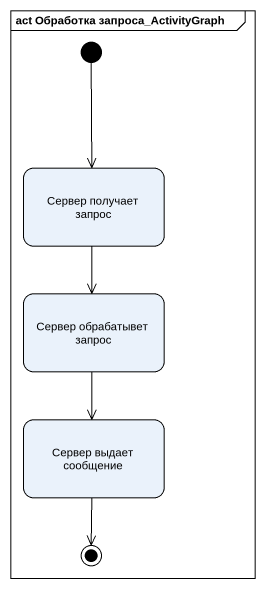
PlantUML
@startuml
mainframe act Обработка запроса_ActivityGraph
hide empty description
state "Сервер получает запрос" as Сервер_получает_запрос
state "Сервер обрабатывет запрос" as Сервер_обрабатывет_запрос
state "Сервер выдает сообщение" as Сервер_выдает_сообщение
[*] --> Сервер_получает_запрос
Сервер_получает_запрос --> Сервер_обрабатывет_запрос
Сервер_обрабатывет_запрос --> Сервер_выдает_сообщение
Сервер_выдает_сообщение --> [*]
@enduml
